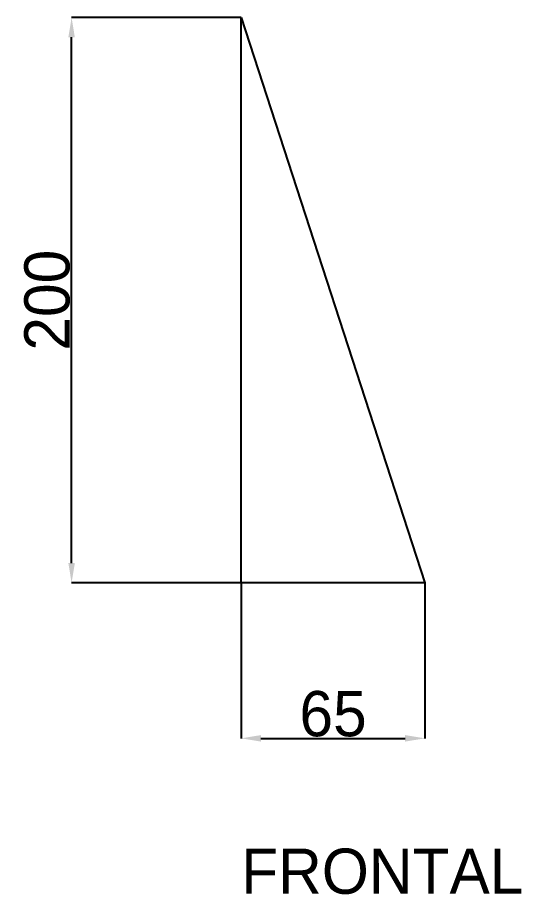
# Model space of a CAD drawing. Header units: millimetres. Extents: x -79 to 13940, y -87340 to 371.
# Drawn here: x 1250.9 to 1429.1, y -5051.5 to -4741.3 of the extents above; entities that cross this region are included whole.
import ezdxf

# ---------------------------------------------------------------- set-up
doc = ezdxf.new("R2010")
doc.units = ezdxf.units.MM
for name, color, linetype in [('R18_COTAS_P', 1, 'Continuous'), ('R18_PIEZAS_P', 3, 'Continuous'), ('R18_TEXTOS', 7, 'Continuous')]:
    doc.layers.add(name, color=color, linetype=linetype)
doc.dimstyles.get("Standard").update_dxf_attribs({"dimtxt": 2.5, "dimasz": 2.5, "dimexe": 1.25, "dimexo": 0.625, "dimtad": 1, "dimcen": 2.5, "dimazin": 3, "dimtfac": 1, "dimtmove": 0, "dimatfit": 3})

# ---------------------------------------------------------------- blocks, each defined once
blk = doc.blocks.new('_CLOSEDFILLED')
at = {"color": 0, "linetype": 'BYBLOCK'}
blk.add_solid([(-1, 0.164), (0, 0), (-1, -0.164)], dxfattribs=at)
blk = doc.blocks.new('*D35')
for p, q in [((1330, -4941.27), (1330, -4996.27)), ((1395, -4941.27), (1395, -4996.27)), ((1337, -4996.27), (1388, -4996.27))]:
    blk.add_line(p, q)
at = {"layer": 'Defpoints'}
for p in [(1330, -4941.27), (1395, -4941.27), (1330, -4996.27)]:
    blk.add_point(p, dxfattribs=at)
at = {"layer": 'R18_COTAS_P', "xscale": 7, "yscale": 7, "rotation": 180}
blk.add_blockref('_CLOSEDFILLED', (1330, -4996.27), dxfattribs=at)
at = {"layer": 'R18_COTAS_P', "xscale": 7, "yscale": 7}
blk.add_blockref('_CLOSEDFILLED', (1395, -4996.27), dxfattribs=at)
at = {"layer": 'R18_COTAS_P', "insert": (1362.5, -4987.65), "char_height": 16, "attachment_point": 5}
blk.add_mtext('65', dxfattribs=at)
blk = doc.blocks.new('*D36')
for p, q in [((1330, -4741.27), (1270, -4741.27)), ((1270, -4934.27), (1270, -4748.27)), ((1330, -4941.27), (1270, -4941.27))]:
    blk.add_line(p, q)
at = {"layer": 'Defpoints'}
for p in [(1330, -4741.27), (1270, -4941.27), (1330, -4941.27)]:
    blk.add_point(p, dxfattribs=at)
at = {"layer": 'R18_COTAS_P', "xscale": 7, "yscale": 7}
for p, rotation in [((1270, -4741.27), 90), ((1270, -4941.27), 270)]:
    blk.add_blockref('_CLOSEDFILLED', p, dxfattribs=dict(at, rotation=rotation))
at = {"layer": 'R18_COTAS_P', "insert": (1261.38, -4841.27), "char_height": 16, "attachment_point": 5, "rotation": 90}
blk.add_mtext('200', dxfattribs=at)

msp = doc.modelspace()

# ---------------------------------------------------------------- linework, layer by layer
at = {"layer": 'R18_PIEZAS_P'}
for p, q in [((1330, -4941.273), (1330, -4741.273)), ((1330, -4741.273), (1395, -4941.273)), ((1395, -4941.273), (1330, -4941.273))]:
    msp.add_line(p, q, dxfattribs=at)

# ---------------------------------------------------------------- texts
at = {"layer": 'R18_TEXTOS'}
msp.add_text('FRONTAL', height=16, dxfattribs=at).set_placement((1330, -5051.273))

# ---------------------------------------------------------------- dimensions: what is measured, and where the dimension line sits
at = {"layer": 'R18_COTAS_P'}
dim = msp.add_linear_dim(base=(1270, -4941.273), p1=(1330, -4941.273), p2=(1330, -4741.273), angle=90, dimstyle='Standard', override={"dimtxt": 16, "dimasz": 7, "dimtad": 1, "dimdec": 2}, dxfattribs=at)
dim.commit()
dim.dimension.update_dxf_attribs({"geometry": '*D36', "text_midpoint": (1261.375, -4841.273)})
dim = msp.add_linear_dim(base=(1330, -4996.273), p1=(1330, -4941.273), p2=(1395, -4941.273), dimstyle='Standard', override={"dimtxt": 16, "dimasz": 7, "dimtad": 1, "dimdec": 2}, dxfattribs=at)
dim.commit()
dim.dimension.update_dxf_attribs({"geometry": '*D35', "text_midpoint": (1362.5, -4987.648)})

doc.saveas('drawing.dxf')
